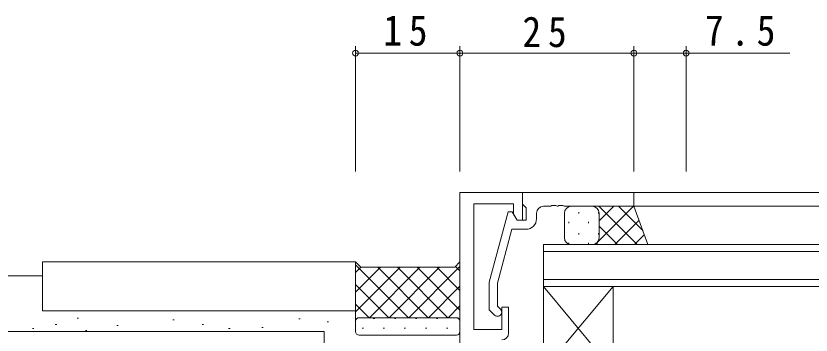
# Model space of a CAD drawing. Units: millimetres, scale not verified. Extents: x -594 to 539, y -420 to 386.
# Drawn here: x -111.8 to 2.5, y -73.1 to -27.2 of the extents above; entities that cross this region are included whole.
import ezdxf

# ---------------------------------------------------------------- set-up
doc = ezdxf.new("R2010")
doc.units = ezdxf.units.MM
doc.header["$LTSCALE"] = 2
for name, color, linetype, lineweight in [('0-3_YKK_11', 7, 'Continuous', 9), ('0-4_YKK_12', 2, 'Continuous', 9), ('0-5_YKK_13', 4, 'Continuous', 9), ('0-6_YKK_D', 6, 'Continuous', 9), ('0-7_YSS_K', 3, 'Continuous', 9), ('0-8_YSS_KE', 3, 'Continuous', 9)]:
    doc.layers.add(name, color=color, linetype=linetype, lineweight=lineweight)
doc.styles.add('ＭＳ ゴシック', font='')
doc.styles.get('ＭＳ ゴシック').set_extended_font_data('MS Gothic')

msp = doc.modelspace()

# ---------------------------------------------------------------- linework, layer by layer
at = {"layer": '0-3_YKK_11'}
for p, q in [((-39.001, -52.594), (-48.001, -52.594)), ((-48.001, -52.594), (-48.001, -90.594)), ((-39.001, -56.594), (-39.001, -52.594)), ((-39.001, -52.594), (-39.001, -54.294)), ((-23.001, -52.594), (-39.001, -52.594)), ((-23.001, -54.594), (-23.001, -52.594)), ((-46.001, -54.224), (-40.301, -54.224)), ((-46.001, -72.294), (-46.001, -54.224)), ((-40.301, -54.224), (-40.301, -55.728)), ((-39.001, -54.294), (-38.701, -54.594)), ((-38.701, -54.594), (-38.501, -54.794)), ((-38.501, -54.794), (-38.501, -56.594)), ((-36.001, -54.594), (-34.959, -54.594)), ((-34.959, -54.594), (-34.776, -54.474)), ((-34.776, -54.474), (-34.226, -54.474)), ((-34.226, -54.474), (-34.042, -54.594)), ((-34.042, -54.594), (-33.959, -54.594)), ((-33.959, -54.594), (-33.776, -54.474)), ((-33.776, -54.474), (-33.226, -54.474)), ((-33.226, -54.474), (-33.043, -54.594)), ((-33.043, -54.594), (-23.001, -54.594)), ((-41.094, -55.394), (-43.801, -65.497)), ((-40.494, -55.394), (-41.094, -55.394)), ((-39.801, -56.594), (-40.494, -55.394)), ((-40.301, -55.728), (-39.801, -56.594)), ((-37.001, -56.394), (-37.001, -55.594)), ((-39.801, -56.594), (-39.001, -56.594)), ((-38.501, -56.594), (-39.801, -56.594)), ((-42.601, -65.655), (-40.521, -57.894)), ((-40.521, -57.894), (-38.501, -57.894)), ((-43.801, -65.497), (-43.801, -69.442)), ((-42.601, -68.945), (-42.601, -65.655)), ((-43.801, -69.442), (-43.025, -70.218)), ((-42.176, -69.369), (-42.601, -68.945)), ((-42.001, -69.094), (-42.001, -72.294)), ((-41.001, -69.094), (-42.001, -69.094)), ((-41.001, -72.794), (-41.001, -69.094)), ((-42.001, -72.294), (-46.001, -72.294))]:
    msp.add_line(p, q, dxfattribs=at)
for centre, radius, start, end in [((-36.001, -55.594), 1, 90, 179.99998), ((-38.501, -56.394), 1.5, 270, 359.99998), ((-42.601, -69.794), 0.6, 224.99998, 45), ((-42.001, -72.794), 1, 270, 359.99998)]:
    msp.add_arc(centre, radius, start, end, dxfattribs=at)
at = {"layer": '0-4_YKK_12'}
for p, q in [((132.999, -52.594), (-23.301, -52.594)), ((132.999, -54.594), (-23.501, -54.594)), ((-36.001, -60.094), (-36.001, -66.094)), ((132.999, -60.094), (-36.001, -60.094)), ((-36.001, -61.094), (132.999, -61.094)), ((132.999, -65.094), (-36.001, -65.094)), ((-36.001, -78.094), (-26.001, -66.094)), ((-36.001, -66.094), (-26.001, -78.094)), ((-36.001, -66.094), (-36.001, -78.094)), ((-36.001, -66.094), (132.999, -66.094)), ((-26.001, -66.094), (-26.001, -78.094))]:
    msp.add_line(p, q, dxfattribs=at)
at = {"layer": '0-5_YKK_13'}
for p, q in [((-32.001, -54.594), (-29.001, -54.594)), ((-23.001, -54.594), (-29.001, -54.594)), ((-28.765, -54.622), (-28.737, -54.594)), ((-28.581, -60.094), (-23.081, -54.594)), ((-28.032, -54.594), (-22.533, -60.094)), ((-28.001, -56.685), (-25.909, -54.594)), ((-25.204, -54.594), (-21.742, -58.056)), ((-21.001, -60.094), (-23.001, -54.594)), ((-33.001, -59.094), (-33.001, -55.594)), ((-30.921, -55.414), (-30.921, -55.614)), ((-28.091, -55.414), (-28.091, -55.614)), ((-28.001, -55.594), (-28.001, -59.094)), ((-28.001, -55.594), (-28.001, -59.094)), ((-32.336, -56.829), (-32.336, -57.029)), ((-29.506, -56.829), (-29.506, -57.029)), ((-25.752, -60.094), (-22.268, -56.609)), ((-28.001, -57.454), (-25.361, -60.094)), ((-30.921, -58.444), (-30.921, -58.644)), ((-28.091, -58.444), (-28.091, -58.644)), ((-22.924, -60.094), (-21.514, -58.684)), ((-32.336, -59.859), (-32.336, -60.036)), ((-29.001, -60.094), (-32.001, -60.094)), ((-29.506, -59.859), (-29.506, -60.059)), ((-29.001, -60.094), (-21.001, -60.094)), ((-28.394, -59.889), (-28.189, -60.094))]:
    msp.add_line(p, q, dxfattribs=at)
for centre, start, end in [((-32.001, -55.594), 89.99995, 179.99995), ((-29.001, -55.594), 359.99995, 89.99995), ((-29.001, -55.594), 359.99995, 89.99995), ((-32.001, -59.094), 179.99995, 269.99995), ((-29.001, -59.094), 269.99995, 359.99995), ((-29.001, -59.094), 269.99995, 359.99995)]:
    msp.add_arc(centre, 1, start, end, dxfattribs=at)
at = {"layer": '0-6_YKK_D'}
for p, q in [((-63.001, -49.594), (-63.001, -31.594)), ((-48.001, -49.594), (-48.001, -31.594)), ((-48.001, -49.594), (-48.001, -31.594)), ((-23.001, -49.594), (-23.001, -31.594)), ((-23.001, -49.594), (-23.001, -31.594)), ((-15.501, -49.594), (-15.501, -31.594)), ((-48.001, -32.594), (-63.001, -32.594)), ((-23.001, -32.594), (-48.001, -32.594)), ((-23.001, -32.594), (-15.501, -32.594)), ((-15.501, -32.594), (-0.601, -32.594))]:
    msp.add_line(p, q, dxfattribs=at)
for centre in [(-63.001, -32.594), (-48.001, -32.594), (-48.001, -32.594), (-23.001, -32.594), (-23.001, -32.594), (-15.501, -32.594)]:
    msp.add_circle(centre, 0.425, dxfattribs=at)
at = {"layer": '0-7_YSS_K'}
for p, q in [((-62.251, -63.342), (-63.001, -62.592)), ((-63.001, -62.592), (-62.251, -63.342)), ((-63.001, -71.092), (-63.001, -62.592)), ((-48.001, -62.592), (-48.001, -71.092)), ((-63.001, -62.987), (-55.396, -70.592)), ((-62.236, -63.342), (-63.001, -64.106)), ((-59.408, -63.342), (-63.001, -66.935)), ((-56.579, -63.342), (-63.001, -69.763)), ((-48.751, -63.342), (-62.251, -63.342)), ((-62.251, -63.342), (-48.751, -63.342)), ((-53.751, -63.342), (-61.001, -70.592)), ((-59.817, -63.342), (-52.567, -70.592)), ((-50.922, -63.342), (-58.172, -70.592)), ((-56.989, -63.342), (-49.739, -70.592)), ((-48.001, -63.249), (-55.344, -70.592)), ((-54.16, -63.342), (-48.001, -69.501)), ((-51.332, -63.342), (-48.001, -66.673)), ((-48.627, -63.218), (-48.001, -63.844)), ((-63.001, -65.815), (-58.224, -70.592)), ((-48.001, -66.077), (-52.516, -70.592)), ((-63.001, -68.644), (-61.053, -70.592)), ((-48.001, -68.906), (-49.687, -70.592)), ((-102.812, -70.642), (-103.012, -70.642)), ((-70.964, -70.778), (-71.164, -70.778)), ((-48.501, -70.592), (-62.501, -70.592)), ((-48.501, -70.592), (-62.501, -70.592)), ((-60.247, -70.694), (-60.447, -70.694)), ((-57.217, -70.694), (-57.417, -70.694)), ((-54.187, -70.694), (-54.387, -70.694)), ((-51.157, -70.694), (-51.357, -70.694)), ((-48.198, -70.694), (-48.327, -70.694)), ((-105.942, -71.595), (-106.142, -71.595)), ((-97.096, -71.731), (-97.296, -71.731)), ((-89.066, -70.914), (-89.266, -70.914)), ((-84.847, -71.595), (-85.047, -71.595)), ((-66.881, -71.186), (-67.081, -71.186)), ((-63.001, -71.092), (-63.001, -72.592)), ((-48.001, -72.592), (-48.001, -71.092)), ((-109.209, -72.139), (-109.409, -72.139)), ((-101.587, -72.411), (-101.787, -72.411)), ((-81.036, -72.139), (-81.236, -72.139)), ((-76.272, -72.003), (-76.472, -72.003)), ((-62.501, -73.092), (-48.501, -73.092)), ((-61.862, -72.109), (-62.062, -72.109)), ((-58.832, -72.109), (-59.032, -72.109)), ((-55.802, -72.109), (-56.002, -72.109)), ((-52.772, -72.109), (-52.972, -72.109)), ((-49.742, -72.109), (-49.942, -72.109))]:
    msp.add_line(p, q, dxfattribs=at)
msp.add_lwpolyline([(-48.001, -62.592), (-48.751, -63.342), (-48.001, -62.592)], dxfattribs=at)
for centre, start, end in [((-62.501, -71.092), 90, 180), ((-62.501, -71.092), 90, 180), ((-48.501, -71.092), 0, 90), ((-48.501, -71.092), 0, 90), ((-62.501, -72.592), 180, 270), ((-48.501, -72.592), 270, 0)]:
    msp.add_arc(centre, 0.5, start, end, dxfattribs=at)
at = {"layer": '0-8_YSS_KE'}
for p, q in [((-108.001, -69.592), (-108.001, -62.592)), ((-108.001, -62.592), (-63.001, -62.592)), ((-63.001, -62.592), (-63.001, -69.592)), ((-113.001, -64.592), (-108.001, -64.592)), ((-63.001, -69.592), (-108.001, -69.592)), ((-67.501, -72.592), (-172.502, -72.592)), ((-67.501, -72.592), (-67.501, -222.577))]:
    msp.add_line(p, q, dxfattribs=at)

# ---------------------------------------------------------------- texts
at = {"layer": '0-6_YKK_D', "color": 7, "char_height": 4.399, "attachment_point": 7, "style": 'ＭＳ ゴシック'}
for s, insert in [('\\T1.36;\\W0.9;15', (-59.021, -31.594)), ('\\T1.36;\\W0.9;25', (-39.021, -31.794)), ('\\T1.38;\\W0.9;7.5', (-12.801, -31.594))]:
    msp.add_mtext(s, dxfattribs=dict(at, insert=insert))

doc.saveas('drawing.dxf')
